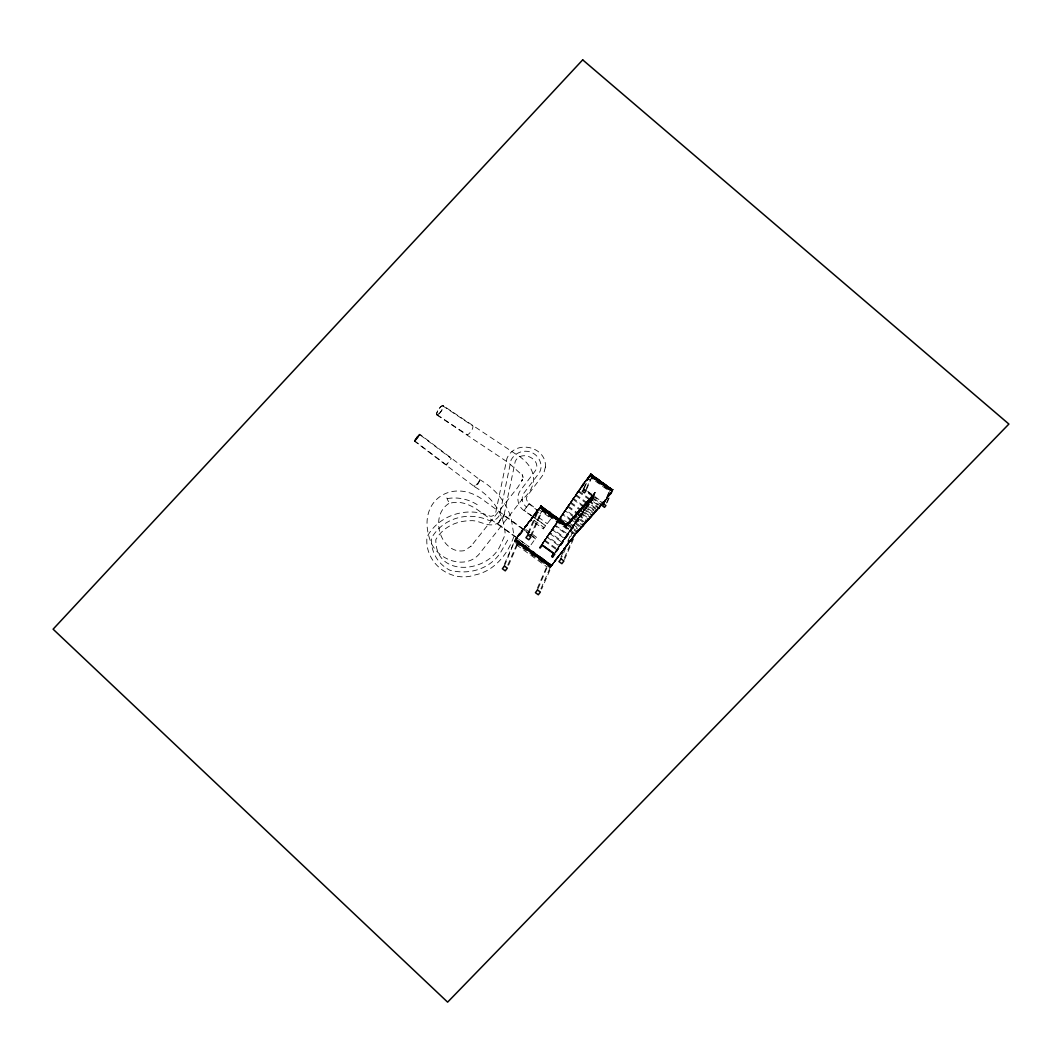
<?xml version="1.0" encoding="UTF-8"?>
<svg xmlns="http://www.w3.org/2000/svg" width="1062" height="1062" viewBox="0 0 1062 1062"><rect width="100%" height="100%" fill="white"/><g stroke="black" fill="none" stroke-linecap="round" stroke-linejoin="round"><path stroke-width="0.75" stroke-dasharray="5 3.75" d="M545.417 467.014L543.545 474.17L527.602 495.489C522.597 502.26 535.527 506.547 537.399 510.649M504.105 514.751L515.216 461.505C521.203 448.376 543.133 460.258 535.062 471.156L520.261 490.697C515.84 496.923 517.752 506.269 523.951 510.583L545.377 525.544L532.845 516.464L528.464 522.212M532.965 516.636L524.23 510.437L525.902 507.676L529.049 503.813L537.279 510.331M529.049 503.813L524.23 510.437M474.82 486.914C492.728 497.096 504.729 515.136 505.154 534.717L500.693 544.487C489.609 572.856 435.314 578.631 435.818 539.642C442.894 527.31 455.996 520.898 470.32 520.712C478.019 519.995 484.644 525.358 492.171 524.893C497.401 524.522 502.286 520.792 503.813 515.747M503.68 516.225L504.251 514.26M414.804 440.345L414.485 441.168L474.555 486.715L478.325 482.573L479.825 479.745L419.755 434.199L417.963 435.885M576.719 531.929C573.135 539.629 579.215 526.155 575.644 534L539.708 508.008M545.43 467.346C547.01 446.266 515.07 439.071 506.959 458.399L495.821 512.11L494.388 514.911C492.582 516.159 491.44 516.411 490.06 516.172C467.678 506.03 438.659 514.911 427.017 536.907C424.057 562.833 450.633 583.396 475.046 574.94C494.454 570.998 507.941 554.032 514.021 536.058L511.247 518.535M522.756 529.712L523.128 528.889L483.475 500.202C453.182 477.077 415.972 500.175 430.123 540.186C436.681 560.417 467.014 571.237 480.555 552.333L522.159 499.366L521.654 499.963C541.368 483.914 534.797 464.983 514.99 453.567L442.867 405.485M504.317 564.32L515.628 538.646L504.437 566.059M436.947 415.043L508.379 462.634L522.756 475.67L522.132 474.634L523.062 477.382L522.769 476.134L521.973 480.834L522.424 479.679L517.738 487.458L470.705 546.598L471.183 546.041L464.585 550.581C441.447 555.373 427.999 516.172 449.306 503.202L448.881 503.547C458.903 500.441 467.944 503.587 477.077 509.468L529.155 546.824L516.623 537.744L515.455 539.297L514.698 541.009L550.461 567.015M577.449 531.385L550.036 567.798L541.301 561.466L542.815 558.32L540.823 561.121L532.553 555.147L533.589 551.643L532.075 554.802L514.592 542.151L515.933 539.23L524.655 545.602M515.561 541.686L516.278 539.549M516.039 542.032L516.915 540.014M516.198 542.151L517.075 540.133M516.836 542.616L517.566 540.478M507.769 565.09L516.557 544.899L518.601 542.191L515.72 540.093L537.213 511.725L540.093 513.809L530.695 535.447M517.327 542.961L518.203 540.943M517.486 543.08L518.362 541.049M524.575 526.818L525.398 526.725L523.128 529.885L530.655 535.328M514.592 542.151L524.23 529.42L524.92 526.367M524.23 528.677L528.146 522.61L526.885 525.159M508.579 565.263L518.88 541.434M523.885 529.872L525.942 525.544M518.163 543.571L519.039 541.554M525.172 527.416L526.513 524.787M525.969 526.367L526.964 524.19M518.641 543.917L519.517 541.899M526.433 525.756L528.252 521.973M518.8 544.036L519.676 542.018M526.739 525.132L528.81 521.761M527.217 525.478L529.38 521.004M519.278 544.381L520.168 542.363M528.849 522.57L529.832 520.393M519.437 544.501L520.327 542.47M529.301 521.973L530.296 519.796M529.752 521.362L531.584 517.579L530.894 520.632L530.071 520.738M519.929 544.846L520.805 542.828M530.323 520.619L531.478 518.216M520.088 544.965L520.964 542.934M530.549 521.084L532.062 517.937M520.566 545.31L521.442 543.293M520.725 545.43L521.601 543.399M521.203 545.775L522.092 543.757M521.362 545.895L522.252 543.863M521.854 546.24L522.73 544.209M522.013 546.359L522.889 544.328M527.801 533.363L537.213 511.725M522.491 546.704L523.367 544.673M551.191 518.468L551.802 517.061L539.257 507.994L538.646 509.402L551.191 518.468L543.319 528.863L530.774 519.796M522.65 546.811L523.526 544.793M539.363 508.459L540.877 505.313L539.841 508.804L523.752 529.075M528.637 533.469L540.877 505.313M523.128 547.169L524.004 545.138M523.287 547.275L524.163 545.257M523.327 548.47L524.84 545.324L524.15 548.364M540.77 508.313L541.647 506.282M540.93 508.419L541.806 506.401M523.805 548.815L525.332 545.669M541.408 508.764L542.284 506.747M524.455 548.125L525.345 546.107M541.567 508.884L542.443 506.866M524.628 548.244L525.504 546.226M525.106 548.589L525.982 546.572M542.045 509.229L542.934 507.211M525.265 548.709L526.141 546.691M542.204 509.348L543.094 507.331M531.491 535.62L542.151 511.101L575.206 535.009L602.114 504.503L592.277 497.388L590.499 499.737L590.804 499.034L600.641 506.149L600.335 506.853L590.06 499.419M542.695 509.694L543.571 507.676M525.743 549.054L526.619 547.036M542.855 509.813L543.731 507.795M525.902 549.173L526.779 547.142M543.332 510.158L544.209 508.14M526.579 549.665L527.31 547.527M543.492 510.278L544.368 508.26M543.97 510.623L544.846 508.605M527.071 550.01L527.947 547.992M544.129 510.742L545.005 508.725M528.106 548.111L527.23 550.129L536.429 537.213L523.885 528.133L523.088 529.195L535.633 538.261M544.607 511.087L545.496 509.07M527.867 550.594L528.584 548.457M544.766 511.207L545.656 509.176M545.257 511.552L546.133 509.534M528.345 550.939L529.221 548.921M545.417 511.672L546.293 509.641M528.504 551.059L529.394 549.027M545.895 512.017L546.771 509.999M529.155 551.523L529.872 549.386M546.054 512.136L546.93 510.105M546.532 512.481L547.421 510.464M529.633 551.868L530.509 549.85M546.691 512.601L547.58 510.57M529.792 551.988L530.668 549.957M547.182 512.946L548.058 510.915M530.429 552.452L531.146 550.302M547.342 513.065L548.218 511.034M547.819 513.411L548.696 511.38M530.907 552.798L531.797 550.766M547.979 513.53L548.855 511.499M531.066 552.917L531.956 550.886M531.491 553.209L532.367 551.191M548.457 513.875L549.333 511.844L548.616 513.981M531.717 553.368L532.593 551.351M548.589 515.123L550.103 511.977L549.412 515.03L548.589 515.123L550.103 511.977M532.195 553.727L533.071 551.696M532.075 554.802L533.23 551.815M543.319 528.863L543.93 527.456L531.385 518.389M549.067 515.482L550.408 512.548L558.652 518.588L557.338 521.455L558.161 521.349M532.553 555.147L533.894 552.227L542.138 558.254L540.823 561.121M549.997 514.977L550.873 512.959M550.156 515.097L551.032 513.079M550.634 515.442L551.51 513.424M533.721 554.829L534.452 552.691M550.793 515.561L551.669 513.543M534.213 555.174L535.089 553.156M551.271 515.906L552.147 513.889M534.372 555.293L535.248 553.275M551.43 516.026L552.306 513.995M534.85 555.638L535.726 553.621M551.908 516.371L552.798 514.353M535.009 555.758L535.885 553.74M552.067 516.49L552.957 514.459M535.487 556.103L536.363 554.085M552.559 516.836L553.435 514.818M535.646 556.222L536.522 554.205M552.718 516.955L553.594 514.924M536.124 556.568L537.014 554.55M553.196 517.3L554.072 515.282M536.283 556.687L537.173 554.656M553.355 517.42L554.231 515.389M536.775 557.032L537.651 555.014M542.815 543.425L543.638 541.527M553.833 517.765L554.722 515.734M536.934 557.152L537.81 555.121M542.947 543.226L543.771 541.328M553.992 517.884L554.882 515.853M543.744 542.058L544.7 539.974M537.412 557.497L538.288 555.479M544.673 540.704L545.496 538.806M554.483 518.229L555.36 516.198M537.571 557.616L538.447 555.585M543.186 543.04L545.629 538.607M554.643 518.349L555.519 516.318M545.602 539.35L546.558 537.253M546.532 537.996L547.501 535.898M538.049 557.962L538.938 555.944M555.121 518.694L555.997 516.663M538.208 558.081L539.098 556.05M548.43 534.531L545.018 540.253M555.28 518.8L556.156 516.782M548.39 535.288L549.359 533.177M538.699 558.426L539.576 556.395M549.319 533.934L550.156 532.009M555.758 519.159L556.634 517.128M538.859 558.546L539.735 556.515M549.452 533.735L550.289 531.823M555.917 519.265L556.793 517.247M551.218 530.469L547.607 536.496M551.178 531.212L552.147 529.102M539.337 558.891L540.213 556.86M556.395 519.623L557.284 517.592M539.496 559.01L540.372 556.979M552.107 529.858L553.076 527.748M556.554 519.73L557.444 517.712M553.036 528.504L554.006 526.394M539.974 559.355L540.85 557.324M553.979 527.15L554.815 525.225M557.046 520.075L557.922 518.057M540.133 559.462L541.009 557.444M554.112 526.951L554.948 525.026M557.205 520.194L558.081 518.176M555.877 523.672L554.908 525.796L567.772 535.314M555.838 524.442L556.807 522.318M540.611 559.82L541.501 557.789M540.77 559.926L541.66 557.908M556.767 523.088L558.851 518.309M557.696 521.721L558.665 519.597M559.462 518.429L550.196 532.726M558.758 520.181L559.594 518.243M559.555 519.013L560.524 516.889M558.891 521.415L559.608 519.278M561.36 515.667L557.935 521.429M560.643 517.42L561.493 515.482M542.151 560.922L543.027 558.904M561.44 516.251L562.422 514.114M542.31 561.041L543.186 559.024M559.369 521.774L560.258 519.743M562.369 514.897L563.351 512.76M559.541 521.88L560.417 519.862M563.311 513.543L564.28 511.406M542.788 561.386L543.664 559.369M564.241 512.189L565.223 510.039M542.947 561.506L543.824 559.475M560.178 522.345L560.895 520.207M566.019 508.884L565.17 510.835L578.166 520.154M566.152 508.685L560.537 517.645M543.425 561.851L544.315 559.833M566.099 509.481L567.081 507.331M543.585 561.971L544.474 559.939M560.656 522.703L561.532 520.672M567.028 508.127L568.011 505.963M560.816 522.809L561.692 520.792M568.94 504.609L565.741 510.052M544.076 562.316L544.952 560.298M568.887 505.406L569.869 503.255M544.235 562.435L545.111 560.404M561.453 523.274L562.183 521.137M569.816 504.052L570.666 502.087M569.949 503.866L570.798 501.901M544.713 562.78L545.589 560.763M571.728 500.534L568.343 506.255M544.872 562.9L545.749 560.869M561.944 523.619L562.82 521.601M571.675 501.344L572.67 499.18M562.103 523.739L562.979 521.721M572.604 499.99L573.599 497.826M545.35 563.245L546.24 561.214M574.529 496.458L570.958 502.445M545.51 563.364L546.399 561.333M562.741 524.203L563.457 522.066M574.462 497.268L575.458 495.104M546.001 563.71L546.877 561.679M575.392 495.914L576.387 493.75M546.16 563.829L547.036 561.798M563.218 524.548L564.095 522.531M576.321 494.56L577.184 492.582M563.378 524.668L564.267 522.65M576.454 494.374L577.316 492.383M577.25 493.206L578.246 491.029M546.638 564.174L547.514 562.143L546.797 564.28M578.179 491.852L579.175 489.675M564.028 525.132L564.745 522.995M579.109 490.498L580.117 488.308M547.275 564.639L548.151 562.608M580.184 488.945L581.047 486.954M547.434 564.745L548.311 562.727M564.506 525.478L565.382 523.46M583.383 484.086L581.06 488.029L581.724 487.06M537.306 588.348L546.718 566.723L548.775 564.015L551.656 566.099L541.62 589.171M564.665 525.597L565.542 523.566M581.06 488.029L582.905 483.741M581.87 486.502L590.684 473.971L581.564 486.954M547.912 565.103L548.802 563.072M583.582 483.369L581.87 487.232L584.034 482.759M538.115 588.521L548.961 563.192M565.303 526.062L566.019 523.924M573.068 518.468L583.33 525.902L585.627 522.876L575.79 515.76L565.462 527.336L566.497 523.845M583.503 484.338L584.83 481.71M548.563 565.555L549.439 563.537M565.807 526.155L593.711 495.065L564.931 527.588L595.224 492.649L593.419 496.472L585.812 504.928M584.073 483.582L585.401 480.953M548.722 565.674L549.598 563.656M565.462 527.336L566.736 524.017L594.64 492.927M584.87 482.52L585.866 480.356M567.373 523.354L565.369 527.894L593.884 495.861L554.245 553.647M585.321 481.922L586.317 479.745M567.068 524.721L567.931 522.716M585.786 481.325L587.113 478.697M549.2 566.019L550.076 564.002M567.161 524.615L568.024 522.61M586.357 480.568L587.684 477.94M549.359 566.139L550.235 564.121M567.732 523.991L568.688 521.88M587.153 479.506L588.149 477.342M593.711 495.795L554.603 552.811L559.395 546.12M568.382 523.247L569.351 521.15M587.605 478.909L588.6 476.732M549.837 566.484L550.727 564.466M556.807 550.249L557.762 548.165M583.609 488.48L587.95 478.524L590.034 480.024L586.317 488.56M588.069 478.298L589.397 475.683M549.997 566.604L550.886 564.586M569.046 522.517L570.015 520.407M588.64 477.555L590.777 473.333L590.087 476.387L582.215 486.781M558.001 548.51L558.957 546.412M569.71 521.774L570.666 519.676M584.379 488.055L590.777 473.333M540.916 588.773L551.218 565.103L550.873 566.962L579.48 529.128M559.196 546.757L560.019 544.872M570.374 521.044L571.237 519.039M550.381 567.347L551.563 564.652M559.329 546.572L560.152 544.673M570.467 520.938L571.329 518.933M589.742 476.838L591.096 473.917L613 489.768M560.391 545.018L561.347 542.934M571.024 520.3L571.993 518.203M551.39 566.245L552.386 564.081M571.688 519.57L572.697 517.406M551.842 565.648L552.837 563.471M561.586 543.279L562.541 541.195M590.671 476.334L591.547 474.316M552.293 565.05L553.289 562.873M569.113 522.889L579.387 530.323L581.79 527.15L571.953 520.035L571.555 520.964L573.892 517.871L583.728 524.986L581.392 528.079L562.608 514.579M572.391 518.787L573.361 516.676M590.83 476.453L591.707 474.435M552.758 564.44L554.098 561.811M562.78 541.527L563.736 539.443M573.055 518.044L574.024 515.946M553.329 563.683L554.669 561.068M591.308 476.798L592.184 474.78M554.125 562.634L555.121 560.457M563.975 539.788L564.931 537.704M573.719 517.313L574.675 515.203M591.468 476.918L592.344 474.9M554.576 562.037L555.572 559.86M565.17 538.049L565.993 536.151M573.892 517.871L573.507 518.787L577.635 513.716L587.472 520.831L585.242 523.765L574.967 516.344M574.383 516.57L575.338 514.473M555.041 561.426L556.369 558.798M565.303 537.85L566.126 535.965M575.033 515.84L575.909 513.835M586.45 489.609L591.401 478.219L609.548 491.348L603.973 504.158M555.612 560.67L556.939 558.054M566.365 536.297L567.32 534.213M575.126 515.734L576.002 513.729M591.946 477.263L592.835 475.245M556.408 559.621L557.869 556.315L556.846 559.077M572.325 527.283L564.904 537.784L552.585 528.876M575.697 515.097L576.666 512.999M592.105 477.382L592.994 475.364M567.559 534.558L568.515 532.474M576.361 514.366L577.316 512.256M557.364 558.373L558.585 555.891M592.596 477.727L593.472 475.71M557.815 557.762L559.037 555.293M568.754 532.819L569.71 530.735M577.024 513.636L577.98 511.526M592.755 477.847L593.631 475.829M558.386 557.006L559.727 554.391M577.675 512.893L578.644 510.795M559.077 556.103L560.298 553.634M569.949 531.066L570.905 528.982M577.635 513.716L577.25 514.579L579.427 511.711L589.264 518.827L587.087 521.694L576.812 514.26M578.339 512.163L579.215 510.158L578.432 512.057M559.528 555.506L560.749 553.023M593.233 478.192L594.109 476.174M560.099 554.749L561.44 552.121M571.144 529.327L572.099 527.243M579.002 511.419L579.958 509.322M593.392 478.312L594.269 476.294M560.789 553.846L562.01 551.377M572.352 527.588L573.161 525.69M579.666 510.689L580.622 508.579M561.24 553.249L562.462 550.766M572.484 527.389L573.307 525.504M579.427 511.711L579.055 512.561L581.179 509.76L591.016 516.875L588.892 519.676L578.631 512.242M593.87 478.657L594.747 476.639M561.811 552.492L563.152 549.864M573.546 525.836L574.502 523.752M580.343 509.919L581.312 507.822M594.03 478.776L594.906 476.745M562.502 551.59C575.471 529.526 597.707 511.565 613.172 489.542L612.827 489.994M581.007 509.189L581.963 507.092M562.953 550.979L564.188 547.979M574.741 524.097L575.697 522.013M563.497 550.289L564.891 547.554M581.179 509.76L580.821 510.583L582.892 507.848L592.729 514.964L590.658 517.698L580.383 510.264M581.671 508.459L582.626 506.348M594.508 479.121L595.397 477.103M560.855 557.271L570.267 535.633L572.325 532.925L561.665 557.444M575.936 522.358L576.892 520.274M582.321 507.716L583.29 505.618M594.68 479.241L595.556 477.21M564.931 548.377L565.927 546.2M582.985 506.986L583.848 504.981L583.078 506.879M565.382 547.766L566.378 545.602M577.131 520.619L578.086 518.521M582.892 507.848L582.534 508.658L584.551 506.003L594.388 513.119L592.37 515.774L582.109 508.34M595.158 479.586L596.034 477.568M565.847 547.169L567.174 544.54M578.325 518.867L579.148 516.982M583.649 506.242L584.604 504.145M595.317 479.705L596.194 477.674M578.458 518.681L579.281 516.782M584.312 505.512L585.268 503.401M566.989 545.656L568.21 543.186M579.52 517.128L585.361 508.273M567.44 545.058L568.661 542.589M584.551 506.003L584.206 506.786L586.184 504.184L596.008 511.3L594.043 513.902L583.781 506.468M584.963 504.769L585.932 502.671M595.795 480.051L596.671 478.033M568.011 544.302L569.351 541.673M580.715 515.389L581.671 513.304M585.627 504.038L586.596 501.941M595.955 480.17L596.831 478.139M568.701 543.399L570.506 539.642M586.29 503.308L587.153 501.304M569.152 542.801L570.4 540.266M581.91 513.636L582.905 511.512M586.383 503.202L587.246 501.198M596.432 480.515L597.322 478.484M569.816 541.952L570.984 539.523M586.184 504.184L585.839 504.954L587.764 502.419L597.601 509.534L597.269 510.291L587.007 502.857M586.954 502.565L587.91 500.467M596.592 480.635L597.481 478.604M570.334 541.248L571.661 538.62M583.144 511.844L584.1 509.76M587.605 501.835L588.574 499.724M571.011 540.332L572.232 537.863M571.475 539.735L572.697 537.266M584.339 510.105L585.295 508.021M587.764 502.419L587.432 503.176L590.804 499.034M588.268 501.091L589.237 498.994M597.083 480.98L597.959 478.949M572.046 538.978L573.374 536.363M585.534 508.366L586.357 506.468M588.932 500.361L589.888 498.251M597.242 481.099L598.118 479.068M572.723 538.076L573.945 535.606M585.666 508.167L586.49 506.282M589.596 499.618L590.459 497.627M564.373 557.908L573.148 537.73L570.267 535.633M573.188 537.478L574.409 534.996M586.728 506.614L587.711 504.49M588.985 501.437L589.304 500.706L599.141 507.822L595.676 512.07L585.414 504.636M589.689 499.512L590.552 497.52M597.72 481.444L598.596 479.413M573.759 536.722L575.086 534.093M593.419 496.472L593.884 495.861L585.733 507.437L573.414 498.516M590.246 498.888L591.215 496.79M597.879 481.551L598.756 479.533M574.436 535.819L575.657 533.336M587.95 504.822L588.906 502.738M590.91 498.158L591.879 496.047M574.9 535.208L576.467 531.757M564.546 559.528L576.812 531.305M589.158 503.083L590.1 500.998M591.574 497.414L592.53 495.317M598.357 481.909L599.233 479.878M577.303 531.239L576.122 533.615L604.079 502.392M592.224 496.684L593.193 494.573M598.517 482.015L599.393 479.997M576.533 533.124L577.688 530.814M590.353 501.344L591.003 499.963M592.888 495.941L593.764 493.949M576.918 532.699L578.153 530.283M591.415 499.79L591.76 499.1M592.277 497.388L591.972 498.078L594.056 495.343L593.154 495.662M598.995 482.374L599.884 480.343M567.068 525.186L577.343 532.62L578.538 529.872M593.459 495.317L594.747 492.303M599.167 482.48L600.043 480.462M577.954 531.544L578.909 529.447M578.325 531.119L579.573 528.717M578.803 530.588L580.038 528.186M599.645 482.825L600.521 480.807M579.387 530.323L580.423 527.761M599.804 482.945L600.68 480.927M579.839 529.434L580.795 527.349M580.224 529.009L581.458 526.606M601.158 481.272L600.282 483.29L601.318 481.391M580.688 528.491L581.936 526.088M581.352 527.748L582.308 525.663M581.392 528.079L582.68 525.239M582.109 526.911L583.343 524.509M600.919 483.754L601.809 481.736M582.573 526.38L583.821 523.978M601.079 483.874L601.968 481.856M583.237 525.637L584.193 523.566M583.33 525.902L584.578 523.141M601.57 484.219L602.446 482.201M583.994 524.801L585.228 522.411M601.729 484.338L602.605 482.321M584.472 524.27L585.706 521.88M585.122 523.539L586.078 521.455M585.242 523.765L586.436 521.07M602.207 484.684L603.083 482.666M585.866 522.716L587.1 520.327M602.366 484.803L603.243 482.785M586.33 522.199L587.565 519.809M586.994 521.455L587.95 519.384M602.844 485.148L603.72 483.13M587.087 521.694L588.321 518.96M603.043 485.294L603.92 483.276M587.751 520.619L588.985 518.229M588.215 520.088L589.45 517.698M588.879 519.358L589.835 517.287M603.521 485.639L604.411 483.622M588.892 519.676L590.207 516.862M603.694 485.759L604.57 483.741M589.662 518.482L590.605 516.411M590.034 518.057L591.268 515.681M590.658 517.698L591.746 515.15M604.331 486.223L605.048 484.086M591.176 516.796L592.118 514.738M591.547 516.371L592.49 514.313M591.932 515.959L593.154 513.57M604.809 486.569L605.685 484.551M592.37 515.774L593.631 513.052M604.968 486.688L605.844 484.67M593.061 514.698L594.003 512.627M593.432 514.273L594.388 512.216M605.446 487.033L606.336 485.015M593.817 513.849L594.76 511.791M605.605 487.153L606.495 485.122M594.043 513.902L595.238 511.26M594.906 512.641L595.848 510.583M595.556 511.897L596.406 509.946M606.097 487.498L606.973 485.48M595.676 512.07L596.499 509.84M606.256 487.617L607.132 485.586M596.22 511.167L597.163 509.11M596.884 510.424L597.826 508.379M606.734 487.962L607.61 485.945M606.893 488.082L607.769 486.051M597.521 509.72L598.464 507.663M598.185 508.977L599.127 506.932M598.849 508.247L599.685 506.295M607.371 488.427L608.247 486.396M588.547 501.118L598.822 508.552L599.778 506.189M607.53 488.547L608.407 486.515M599.406 507.609L600.349 505.565M600.07 506.879L601.012 504.822M608.008 488.892L608.898 486.861M608.181 489.011L609.057 486.98M602.154 504.556L602.99 502.618M608.659 489.356L609.535 487.325M608.818 489.463L609.694 487.445M602.804 503.813L603.654 501.888M603.375 503.189L605.3 499.936M609.296 489.821L610.172 487.79M605.061 499.764L604.132 502.631M609.455 489.927L610.331 487.909M587.804 491.467L603.787 503.083L609.548 491.348M604.623 501.715L605.964 499.087M609.933 490.286L610.823 488.255M605.99 499.91L606.986 497.733M610.092 490.392L610.982 488.374M606.455 499.299L607.437 497.135M606.906 498.702L608.247 496.073M610.584 490.75L611.46 488.719M607.477 497.945L608.818 495.317M610.743 490.856L611.619 488.839M608.274 496.897L609.269 494.719M608.738 496.286L609.721 494.122M609.19 495.688L610.531 493.06M611.221 491.202L612.097 489.184M606.389 503.083L611.101 492.303M611.38 491.321L612.256 489.303M610.557 493.883L611.553 491.706M611.022 493.272L612.761 489.595M607.198 502.552L612.933 489.37M603.787 503.083L613.172 489.542M507.663 540.16L500.255 553.05A49.715 44.577 29.1 0 1 449.89 570.228A33.081 32.404 56.7 0 1 431.424 538.275A45.401 43.17 23.5 0 1 489.117 520.486A11.35 10.036 43.4 0 0 499.963 513.424L511.087 459.952A16.328 15.877 -59.4 0 1 540.691 463.444A12.943 12.306 23.5 0 1 538.699 473.599L523.938 493.087A10.66 10.142 23.5 0 0 526.646 507.118M537.784 510.025L537.04 511.234M414.605 440.571L415.096 439.787M517.313 536.589L516.583 538.049L517.539 537.027M522.398 530.35L523.008 529.394M532.951 516.251L533.469 515.468M414.923 439.973L415.534 439.084M418.707 436.283L419.543 434.477L418.534 435.247M447.288 463.165L446.452 464.97L451.297 458.558L419.543 434.477M517.088 536.854L521.721 530.376M521.867 531.186L522.623 530.071M533.336 515.614L535.792 512.11M537.173 511.087L534.717 514.592L547.249 523.672M517.672 535.952L519.225 533.682M521.203 532.181L522.039 530.987M415.401 439.203L416.078 438.287M418.162 437.079L419.755 434.199M533.854 514.831L534.465 513.942M541.394 544.779L582.799 484.365M543.147 542.642L581.392 486.887L586.582 490.578M541.434 545.47L581.91 486.423M544.66 541.089L580.184 489.303M556.01 551.404L592.477 498.264L590.339 500.706M555.798 552.466L594.521 496.326L556.607 551.603M520.446 533.27L521.323 532.075M520.486 533.257L517.99 536.562M415.985 438.34L418.03 435.725M417.552 437.929L418.255 437.04M519.637 534.372L517.34 537.332M515.628 538.646L516.105 538.992M531.584 517.579L531.717 518.389M537.81 509.919L539.257 507.994M541.355 505.658L540.531 505.764M540.093 513.809L542.151 511.101M524.84 545.324L524.986 546.12M550.581 512.322L549.758 512.428M583.118 483.967L590.658 474.024M591.268 473.692L590.432 473.785M580.303 489.024L573.573 498.636M533.589 551.643L534.067 552.001M590.034 480.024L591.401 478.219M542.337 557.975L542.815 558.32M571.953 520.035L569.551 523.208L569.975 522.252L579.812 529.367L577.343 532.62M541.301 561.466L541.155 560.67M595.224 492.649L594.401 492.755M577.529 519.69L575.299 522.65L562.979 513.729M574.927 523.486L572.697 526.433L560.378 517.526M561.984 542.35L559.767 545.284L547.448 536.376M557.869 556.315L551.775 564.878M558.081 556.541L564.081 548.603M579.069 530.097L581.472 526.911M581.06 527.854L583.41 524.761M583.011 525.663L585.308 522.65M584.91 523.539L587.14 520.592M586.768 521.469L588.945 518.588M588.574 519.437L590.698 516.636M590.339 517.473L592.397 514.738M592.052 515.548L594.07 512.88M593.724 513.663L595.689 511.074M595.357 511.844L597.282 509.309M596.95 510.052L598.822 507.583M598.822 508.552L600.641 506.149M603.548 502.91L611.924 492.078M535.766 512.189L536.429 511.287M534.08 515.415L534.744 514.512M416.649 437.425L417.353 436.535M416.888 438.845L417.592 437.942M520.858 531.531L523.128 528.889M536.35 511.419L536.987 510.61M533.522 516.092L534.159 515.282M416.915 438.739L415.587 440.332M536.868 510.782L537.837 509.813M533.084 516.583L533.642 515.92M574.887 534.783L577.011 532.394M577.024 531.544L601.57 504.198M602.327 503.348L604.928 500.467M569.298 523.008L565.369 527.894L567.944 524.509L577.768 531.624M416.277 439.495L414.485 441.168M522.172 529.911L522.916 529.341M522.862 529.248L503.76 515.415L500.162 519.836L497.733 523.871L516.849 537.691M497.733 523.871L503.76 515.415M479.573 479.546C494.627 488.002 506.428 502.22 511.353 518.84M442.668 405.79L472.988 426.021L472.67 428.318A5.297 1.54 -56.3 0 1 469.484 433.243A5.297 1.54 -56.3 0 1 466.802 434.491M437.132 414.738L467.134 434.73M565.196 539.071L564.546 538.62L562.356 541.514L550.036 532.606M590.193 475.988L611.831 491.733M590.087 476.387L612.004 492.237M608.181 493.153L610.106 494.547M587.936 491.892L594.229 496.432M592.928 496.127L603.256 503.587M588.361 493.299L593.857 497.281M591.547 497.773L601.809 505.193M578.644 490.883L590.963 499.804M578.272 491.733L591.242 501.105M576.029 494.706L588.348 503.614M575.657 495.556L588.613 504.928M573.042 499.366L585.998 508.738M570.798 502.326L583.118 511.247M570.427 503.176L583.383 512.548M568.183 506.136L580.502 515.043L580.131 515.893L577.901 518.853L565.581 509.933M567.812 506.986L580.781 516.358M560.006 518.362L572.962 527.748M541.195 505.884L549.904 512.256M559.156 518.88L566.298 524.124M540.279 507.955L565.396 526.208M557.776 521.309L570.095 530.23M555.174 525.093L567.493 534.013M552.267 529.739L564.705 538.726M549.665 533.443L562.621 542.815M547.076 537.213L560.046 546.585M544.859 540.133L557.178 549.054M544.501 540.97L556.82 549.89M531.903 536.244L535.673 538.965M525.159 545.895L533.389 551.935M542.642 558.546L551.364 564.931M515.455 539.297L527.987 548.364M516.557 544.899L546.718 566.723M479.679 480.316L479.705 480.343A4.381 1.022 -57.2 0 1 476.426 485.918A4.381 1.022 -57.2 0 1 474.913 485.44M414.698 440.889L446.452 464.97M447.261 498.622A38.856 33.957 28.7 0 1 479.626 506.295M448.629 501.636A5.761 2.058 73.3 0 1 446.876 497.959M439.031 413.901A5.655 1.646 -56.3 0 0 443.212 405.737A5.655 1.646 -56.3 0 0 437.478 411.153A5.655 1.646 -56.3 0 0 439.031 413.901M439.084 413.662A5.297 1.54 -56.3 0 0 443 406.029A5.297 1.54 -56.3 0 0 437.637 411.1A5.297 1.54 -56.3 0 0 439.084 413.662"/><path stroke-width="1.5" d="M539.708 547.66L541.925 544.726L554.882 554.112L552.665 557.032L551.709 556.342L553.74 553.647L552.028 556.568M552.187 556.687L552.665 557.032M540.186 548.005L542.217 545.324L553.74 553.647M504.437 566.059L502.379 568.767L505.26 570.852L507.317 568.143L504.437 566.059M527.987 534.969L525.929 537.691L528.81 539.775L530.867 537.053L527.987 534.969M583.742 489.516L582.374 491.334L584.458 492.834L585.826 491.029L583.742 489.516M537.491 589.968L535.434 592.676L538.315 594.76L540.372 592.052L537.491 589.968M561.028 558.877L558.97 561.599L561.864 563.683L563.922 560.975L561.028 558.877M603.973 504.158L602.605 505.963L604.53 507.357L605.898 505.552L603.973 504.158M582.693 59.857L53.1 629.182L447.62 1002.143L1008.9 424.057L582.693 59.857"/></g></svg>
